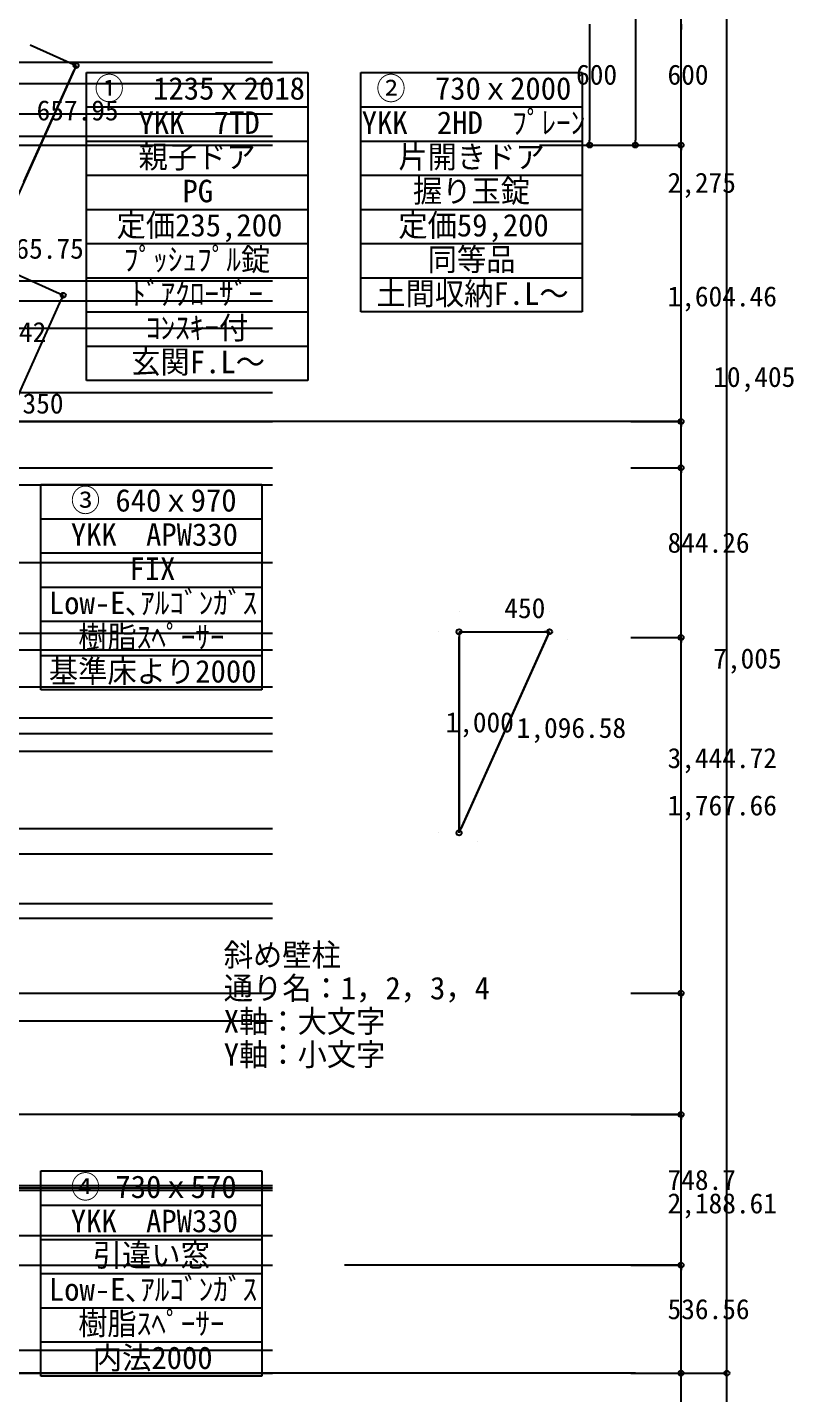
# Model space of a CAD drawing. Header units: metres. Extents: x 10861 to 26950, y 7268 to 22750.
# Drawn here: x 23138 to 26950, y 10723 to 17515 of the extents above; entities that cross this region are included whole.
import ezdxf

# ---------------------------------------------------------------- set-up
doc = ezdxf.new("R2010")
doc.units = ezdxf.units.M

msp = doc.modelspace()

# ---------------------------------------------------------------- linework, layer by layer
at = {"layer": 'GLID'}
for p, q in [((13514.7, 17342.4), (24358.1, 17342.4)), ((13514.7, 17235.6), (24358.1, 17235.6)), ((13953.4, 17085.6), (24358.1, 17085.6)), ((13514.7, 16930), (24358.1, 16930)), ((13801.7, 16974.5), (24358.1, 16974.5)), ((13514.7, 16255), (24358.1, 16255)), ((13514.7, 16155), (24358.1, 16155)), ((13514.7, 16020), (24358.1, 16020)), ((13514.7, 15699), (24358.1, 15699)), ((13514.7, 15555), (24358.1, 15555)), ((13953.4, 15325.5), (24358.1, 15325.5)), ((13801.7, 15240.1), (24358.1, 15240.1)), ((13514.7, 14854.8), (24358.1, 14854.8)), ((13514.7, 14503.1), (24358.1, 14503.1)), ((13801.7, 14421.3), (24358.1, 14421.3)), ((13801.7, 14236.5), (24358.1, 14236.5)), ((13801.7, 14083.1), (24358.1, 14083.1)), ((13953.4, 14005.5), (24358.1, 14005.5)), ((13801.7, 13916.9), (24358.1, 13916.9)), ((13801.7, 13532.8), (24358.1, 13532.8)), ((13801.7, 13406.7), (24358.1, 13406.7)), ((13801.7, 13158.8), (24358.1, 13158.8)), ((13801.7, 13087), (24358.1, 13087)), ((13801.7, 12713.6), (24358.1, 12713.6)), ((13801.7, 12576.8), (24358.1, 12576.8)), ((13953.4, 11758), (24358.1, 11758)), ((13514.7, 11735), (24358.1, 11735)), ((13801.7, 11747), (24358.1, 11747)), ((13514.7, 11510), (24358.1, 11510)), ((13514.7, 11361.6), (24358.1, 11361.6)), ((13514.7, 10939.3), (24358.1, 10939.3)), ((13514.7, 10825), (24358.1, 10825))]:
    msp.add_line(p, q, dxfattribs=at)
at = {"layer": 'データ 001_1F'}
for p, q in [((26617.5, 10550), (26617.5, 20905)), ((26162.5, 19085), (26162.5, 16955)), ((26390, 15580), (26390, 17805)), ((26617.5, 10850), (26617.5, 17805)), ((25935, 17530), (25935, 17505)), ((26390, 17530), (26390, 17505)), ((25935, 17505), (25935, 16955)), ((26390, 16955), (26390, 17505)), ((23152.7, 17427.4), (23380.7, 17324.8)), ((23152.7, 17427.4), (23152.7, 17427.4)), ((23152.7, 17427.4), (23380.7, 17324.8)), ((23152.7, 17427.4), (23152.7, 17427.4)), ((23380.7, 17324.8), (23370.4, 17302)), ((23380.7, 17324.8), (23370.4, 17302)), ((23380.7, 17324.8), (23380.7, 17324.8)), ((23370.4, 17302), (22502.2, 15372.6)), ((23120.9, 16747.6), (23370.4, 17302)), ((23432.5, 15760), (23432.5, 17290)), ((23432.5, 17290), (24532.5, 17290)), ((24532.5, 17290), (24532.5, 15760)), ((24797.5, 16100), (24797.5, 17290)), ((24797.5, 17290), (25897.5, 17290)), ((25897.5, 17290), (25897.5, 16100)), ((23432.5, 17120), (24532.5, 17120)), ((24797.5, 17120), (25897.5, 17120)), ((23432.5, 16950), (24532.5, 16950)), ((24797.5, 16950), (25897.5, 16950)), ((25685, 16930), (25935, 16930)), ((25685, 16930), (25685, 16930)), ((25912.5, 16930), (26162.5, 16930)), ((25912.5, 16930), (25912.5, 16930)), ((25935, 16930), (25935, 16955)), ((25935, 16930), (25935, 16930)), ((26140, 16930), (26140, 16930)), ((26140, 16930), (26390, 16930)), ((26140, 16930), (26140, 16930)), ((26162.5, 16930), (26162.5, 16955)), ((26162.5, 16930), (26162.5, 16930)), ((26390, 16930), (26390, 16955)), ((26390, 16930), (26390, 16905)), ((26390, 16930), (26390, 16930)), ((26390, 15350.5), (26390, 16905)), ((23432.5, 16780), (24532.5, 16780)), ((24797.5, 16780), (25897.5, 16780)), ((23432.5, 16610), (24532.5, 16610)), ((24797.5, 16610), (25897.5, 16610)), ((23432.5, 16440), (24532.5, 16440)), ((24797.5, 16440), (25897.5, 16440)), ((23088.5, 16285.7), (23316.5, 16183.1)), ((23432.5, 16270), (24532.5, 16270)), ((24797.5, 16270), (25897.5, 16270)), ((23316.5, 16183.1), (23306.3, 16160.3)), ((23316.5, 16183.1), (23316.5, 16183.1)), ((22772.8, 14974.8), (23306.3, 16160.3)), ((23432.5, 16100), (24532.5, 16100)), ((25897.5, 16100), (24797.5, 16100)), ((23432.5, 15930), (24532.5, 15930)), ((24532.5, 15760), (23432.5, 15760)), ((26390, 15555), (11602.5, 15555)), ((26140, 15555), (26140, 15555)), ((26140, 15555), (26390, 15555)), ((26140, 15555), (26140, 15555)), ((26390, 15555), (26390, 15580)), ((26390, 15555), (26390, 15530)), ((26390, 15555), (26390, 15555)), ((26390, 12135.3), (26390, 15530)), ((26390, 15325.5), (26390, 15350.5)), ((26140, 15325.5), (26140, 15325.5)), ((26140, 15325.5), (26390, 15325.5)), ((26140, 15325.5), (26140, 15325.5)), ((26390, 15325.5), (26390, 15300.5)), ((26390, 15325.5), (26390, 15325.5)), ((26390, 14506.3), (26390, 15300.5)), ((23205, 14222.5), (23205, 15242.5)), ((23205, 15242.5), (24305, 15242.5)), ((24305, 15242.5), (24305, 14222.5)), ((23205, 15072.5), (24305, 15072.5)), ((23205, 14902.5), (24305, 14902.5)), ((23205, 14732.5), (24305, 14732.5)), ((25285.6, 14610.6), (25285.6, 14610.6)), ((25735.6, 14610.6), (25735.6, 14610.6)), ((23205, 14562.5), (24305, 14562.5)), ((25185.6, 14510.6), (25185.6, 14510.6)), ((25285.6, 14510.6), (25735.6, 14510.6)), ((25285.6, 14510.6), (25285.6, 13510.6)), ((25285.6, 13510.6), (25735.6, 14510.6)), ((25285.6, 14510.6), (25285.6, 14485.6)), ((25285.6, 14510.6), (25285.6, 14510.6)), ((25285.6, 14510.6), (25310.6, 14510.6)), ((25285.6, 13535.6), (25285.6, 14485.6)), ((25725.3, 14487.8), (25295.8, 13533.4)), ((25310.6, 14510.6), (25710.6, 14510.6)), ((25735.6, 14510.6), (25710.6, 14510.6)), ((25735.6, 14510.6), (25725.3, 14487.8)), ((25735.6, 14510.6), (25735.6, 14510.6)), ((25826.7, 14469.6), (25826.7, 14469.6)), ((26140, 14481.3), (26140, 14481.3)), ((26140, 14481.3), (26390, 14481.3)), ((26140, 14481.3), (26140, 14481.3)), ((26390, 14481.3), (26390, 14506.3)), ((26390, 14481.3), (26390, 14456.3)), ((26390, 14481.3), (26390, 14481.3)), ((26390, 12738.6), (26390, 14456.3)), ((23205, 14392.5), (24305, 14392.5)), ((24305, 14222.5), (23205, 14222.5)), ((25285.6, 13510.6), (25285.6, 13535.6)), ((25285.6, 13510.6), (25295.8, 13533.4)), ((25185.6, 13510.6), (25185.6, 13510.6)), ((25285.6, 13510.6), (25285.6, 13510.6)), ((25376.7, 13469.6), (25376.7, 13469.6)), ((26140, 12713.6), (26140, 12713.6)), ((26140, 12713.6), (26390, 12713.6)), ((26140, 12713.6), (26140, 12713.6)), ((26390, 12713.6), (26390, 12738.6)), ((26390, 12713.6), (26390, 12688.6)), ((26390, 12713.6), (26390, 12713.6)), ((26390, 10550), (26390, 12688.6)), ((26390, 12110.3), (20020, 12110.3)), ((26140, 12110.3), (26140, 12110.3)), ((26140, 12110.3), (26390, 12110.3)), ((26140, 12110.3), (26140, 12110.3)), ((26390, 12110.3), (26390, 12135.3)), ((26390, 12110.3), (26390, 12085.3)), ((26390, 12110.3), (26390, 12110.3)), ((26390, 11386.6), (26390, 12085.3)), ((23205, 10810), (23205, 11830)), ((23205, 11830), (24305, 11830)), ((24305, 11830), (24305, 10810)), ((23205, 11660), (24305, 11660)), ((23205, 11490), (24305, 11490)), ((26390, 11361.6), (24715.7, 11361.6)), ((26140, 11361.6), (26140, 11361.6)), ((26140, 11361.6), (26390, 11361.6)), ((26140, 11361.6), (26140, 11361.6)), ((26390, 11361.6), (26390, 11386.6)), ((26390, 11361.6), (26390, 11336.6)), ((26390, 11361.6), (26390, 11361.6)), ((23205, 11320), (24305, 11320)), ((26390, 10850), (26390, 11336.6)), ((23205, 11150), (24305, 11150)), ((23205, 10980), (24305, 10980)), ((26162.5, 10825), (11375, 10825)), ((24305, 10810), (23205, 10810)), ((26140, 10825), (26390, 10825)), ((26140, 10825), (26140, 10825)), ((26390, 10825), (26390, 10850)), ((26390, 10825), (26617.5, 10825)), ((26390, 10825), (26390, 10825)), ((26617.5, 10825), (26617.5, 10850))]:
    msp.add_line(p, q, dxfattribs=at)
for centre in [(23380.7, 17324.8), (23380.7, 17324.8), (25935, 16930), (26162.5, 16930), (26390, 16930), (26390, 16930), (23316.5, 16183.1), (26390, 15555), (26390, 15555), (26390, 15325.5), (26390, 15325.5), (25285.6, 14510.6), (25285.6, 14510.6), (25735.6, 14510.6), (25735.6, 14510.6), (26390, 14481.3), (26390, 14481.3), (25285.6, 13510.6), (25285.6, 13510.6), (26390, 12713.6), (26390, 12713.6), (26390, 12110.3), (26390, 12110.3), (26390, 11361.6), (26390, 11361.6), (26390, 10825), (26617.5, 10825)]:
    msp.add_circle(centre, 12.5, dxfattribs=at)

# ---------------------------------------------------------------- texts
for s, height, p in [('600', 100, (25867.5, 17230)), ('600', 100, (26322.5, 17230)), ('①\u30001235ｘ2018', 112, (23472.7, 17155.5)), ('②\u3000730ｘ2000', 112, (24874.1, 17155.5)), ('657.95', 100, (23184.1, 17052.5)), ('YKK\u30007TD', 112, (23691.2, 16985.5)), ('YKK\u30002HD\u3000ﾌﾟﾚｰﾝ', 112, (24801.3, 16985.5)), ('親子ドア', 112, (23691.2, 16815.5)), ('片開きドア', 112, (24983.4, 16815.5)), ('2,275', 100, (26322.5, 16692.5)), ('PG', 112, (23909.7, 16645.5)), ('握り玉錠', 112, (25056.2, 16645.5)), ('定価235,200', 112, (23581.9, 16475.5)), ('定価59,200', 112, (24983.4, 16475.5)), ('2,165.75', 100, (22874.7, 16365)), ('ﾌﾟｯｼｭﾌﾟﾙ錠', 112, (23618.4, 16305.5)), ('同等品', 112, (25129, 16305.5)), ('ﾄﾞｱｸﾛｰｻﾞｰ', 112, (23654.8, 16135.5)), ('土間収納F.L～', 112, (24874.1, 16135.5)), ('1,604.46', 100, (26322.5, 16127.8)), ('1,759.42', 100, (22688.1, 15950.3)), ('ｺﾝｽｷｰ付', 112, (23727.6, 15965.5)), ('玄関F.L～', 112, (23654.8, 15795.5)), ('10,405', 100, (26550, 15727.5)), ('1,350', 100, (22978, 15595.3)), ('③ 640ｘ970', 112, (23354.4, 15108)), ('YKK\u3000APW330', 112, (23354.4, 14938)), ('844.26', 100, (26322.5, 14903.4)), ('FIX', 112, (23645.8, 14768)), ('Low-E､ｱﾙｺﾞﾝｶﾞｽ', 112, (23245.2, 14598)), ('450', 100, (25510.6, 14578.1)), ('樹脂ｽﾍﾟｰｻｰ', 112, (23390.9, 14428)), ('7,005', 100, (26550, 14327.5)), ('基準床より2000', 112, (23245.2, 14258)), ('1,000', 100, (25218.1, 14010.6)), ('1,096.58', 100, (25572.1, 13982.9)), ('3,444.72', 100, (26322.5, 13832.6)), ('1,767.66', 100, (26322.5, 13597.4)), ('斜め壁柱', 112, (24115, 12848)), ('通り名：1，2，3，4', 112, (24115, 12683)), ('X軸：大文字', 112, (24115, 12518)), ('Y軸：小文字', 112, (24115, 12353)), ('④ 730ｘ570', 112, (23354.4, 11695.5)), ('748.7', 100, (26322.5, 11735.9)), ('2,188.61', 100, (26322.5, 11619.3)), ('YKK\u3000APW330', 112, (23354.4, 11525.5)), ('引違い窓', 112, (23463.7, 11355.5)), ('Low-E､ｱﾙｺﾞﾝｶﾞｽ', 112, (23245.2, 11185.5)), ('樹脂ｽﾍﾟｰｻｰ', 112, (23390.9, 11015.5)), ('536.56', 100, (26322.5, 11093.3)), ('内法2000', 112, (23463.7, 10845.5))]:
    msp.add_text(s, height=height, dxfattribs=at).set_placement(p)

doc.saveas('drawing.dxf')
